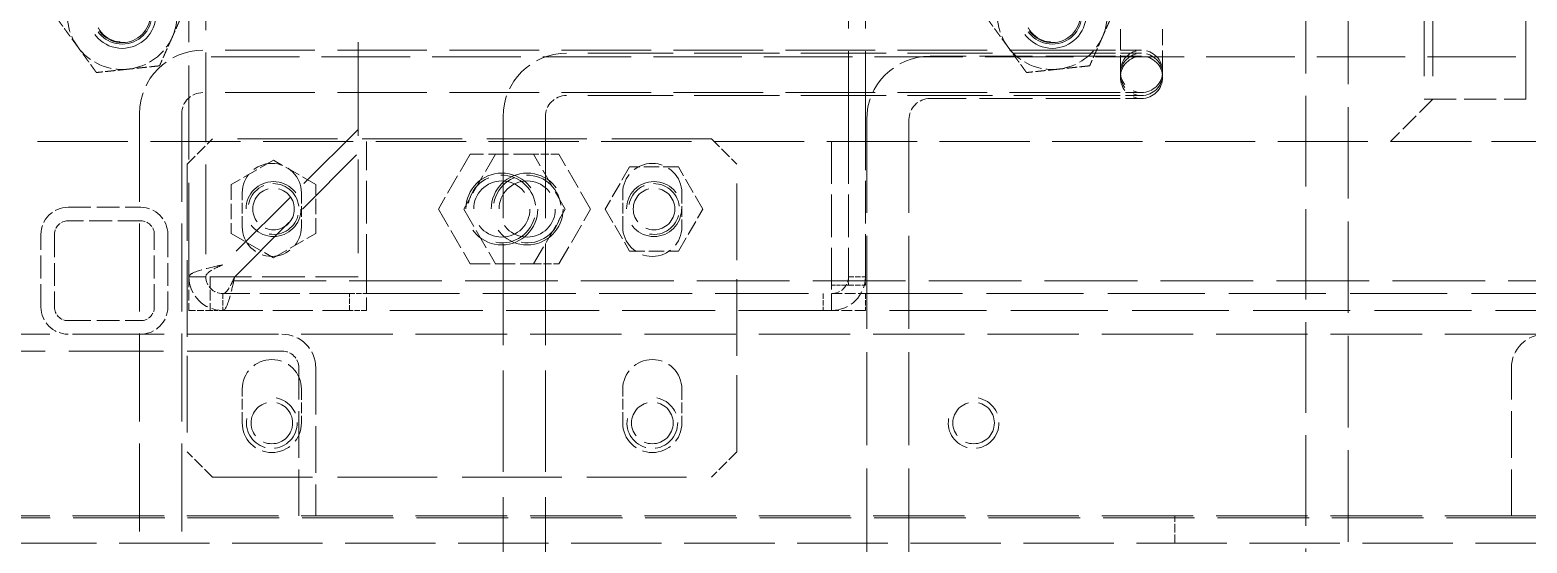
# Model space of a CAD drawing. Header units: millimetres. Extents: x 0 to 5945, y 0 to 4205.
# Drawn here: x 1910.5 to 2087.5, y 2318 to 2378.6 of the extents above; entities that cross this region are included whole.
import ezdxf

# ---------------------------------------------------------------- set-up
doc = ezdxf.new("R2010")
doc.units = ezdxf.units.MM
doc.header["$LTSCALE"] = 5
doc.linetypes.add('DASHED', pattern=[0.2067, 0.1654, -0.0413])
doc.layers.add('가려진 것(ISO)', color=2, linetype='DASHED', lineweight=18)

msp = doc.modelspace()

# ---------------------------------------------------------------- linework, layer by layer
at = {"layer": '가려진 것(ISO)', "ltscale": 13.090868}
msp.add_line((2066.376, 2250.457), (2066.376, 2940.457), dxfattribs=at)
at = {"layer": '가려진 것(ISO)', "ltscale": 12.940494}
msp.add_line((2061.376, 2919.157), (2061.376, 2250.457), dxfattribs=at)
at = {"layer": '가려진 것(ISO)', "ltscale": 13.194353}
for p, q in [((2075.376, 2820.457), (2075.376, 2370.457)), ((2076.376, 2820.457), (2076.376, 2370.457)), ((2087.376, 2370.457), (2087.376, 2820.457))]:
    msp.add_line(p, q, dxfattribs=at)
at = {"layer": '가려진 것(ISO)', "ltscale": 12.901145}
for p, q in [((2007.276, 2365.457), (2007.276, 2565.457)), ((2009.276, 2365.457), (2009.276, 2565.457)), ((1551.376, 2365.457), (2071.376, 2365.457))]:
    msp.add_line(p, q, dxfattribs=at)
at = {"layer": '가려진 것(ISO)', "ltscale": 12.820513}
for p, q in [((1931.276, 2561.457), (1931.276, 2349.457)), ((2036.926, 2376.226), (1930.926, 2376.226)), ((2036.926, 2371.226), (1930.926, 2371.226))]:
    msp.add_line(p, q, dxfattribs=at)
at = {"layer": '가려진 것(ISO)', "ltscale": 13.425254}
for p, q in [((1929.276, 2349.457), (1929.276, 2515.957)), ((1949.276, 2515.957), (1949.276, 2349.457))]:
    msp.add_line(p, q, dxfattribs=at)
at = {"layer": '가려진 것(ISO)', "ltscale": 2.991791}
for p, q in [((2039.426, 2378.726), (2039.426, 2373.726)), ((2044.426, 2373.726), (2044.426, 2378.726)), ((2041.926, 2376.226), (2036.926, 2376.226)), ((2041.926, 2375.876), (2036.926, 2375.876)), ((2041.926, 2375.526), (2036.926, 2375.526)), ((2036.926, 2371.226), (2041.926, 2371.226)), ((2036.926, 2370.876), (2041.926, 2370.876)), ((2036.926, 2370.526), (2041.926, 2370.526))]:
    msp.add_line(p, q, dxfattribs=at)
at = {"layer": '가려진 것(ISO)', "ltscale": 12.653046}
msp.add_line((2099.276, 2375.457), (1929.276, 2375.457), dxfattribs=at)
at = {"layer": '가려진 것(ISO)', "ltscale": 12.191582}
for p, q in [((2036.926, 2375.876), (1973.926, 2375.876)), ((2036.926, 2370.876), (1973.926, 2370.876))]:
    msp.add_line(p, q, dxfattribs=at)
at = {"layer": '가려진 것(ISO)', "ltscale": 7.618686}
for p, q in [((2036.926, 2375.526), (2016.926, 2375.526)), ((2036.926, 2370.526), (2016.926, 2370.526))]:
    msp.add_line(p, q, dxfattribs=at)
at = {"layer": '가려진 것(ISO)', "ltscale": 0.716796}
for p, q in [((2039.426, 2373.726), (2039.426, 2373.376)), ((2039.426, 2373.376), (2039.426, 2373.026)), ((2044.426, 2373.376), (2044.426, 2373.726)), ((2044.426, 2373.026), (2044.426, 2373.376))]:
    msp.add_line(p, q, dxfattribs=at)
at = {"layer": '가려진 것(ISO)', "ltscale": 2.693548}
msp.add_line((2076.376, 2370.457), (2071.376, 2365.457), dxfattribs=at)
at = {"layer": '가려진 것(ISO)', "ltscale": 4.571172}
msp.add_line((2075.376, 2370.457), (2087.376, 2370.457), dxfattribs=at)
at = {"layer": '가려진 것(ISO)', "ltscale": 12.578616}
for p, q in [((1923.426, 2368.726), (1923.426, 2303.726)), ((1928.426, 2368.726), (1928.426, 2303.726))]:
    msp.add_line(p, q, dxfattribs=at)
at = {"layer": '가려진 것(ISO)', "ltscale": 14.513788}
for p, q in [((1966.426, 2368.376), (1966.426, 2308.376)), ((1971.426, 2368.376), (1971.426, 2308.376))]:
    msp.add_line(p, q, dxfattribs=at)
at = {"layer": '가려진 것(ISO)', "ltscale": 13.304306}
for p, q in [((2009.426, 2368.026), (2009.426, 2313.026)), ((2014.426, 2368.026), (2014.426, 2313.026)), ((1950.276, 2347.457), (2005.276, 2347.457)), ((2005.276, 2345.457), (1950.276, 2345.457))]:
    msp.add_line(p, q, dxfattribs=at)
at = {"layer": '가려진 것(ISO)', "ltscale": 1.616089}
for p, q in [((1929.076, 2362.757), (1932.076, 2365.757)), ((1991.076, 2365.757), (1994.076, 2362.757)), ((1932.076, 2325.757), (1929.076, 2328.757)), ((1994.076, 2328.757), (1991.076, 2325.757))]:
    msp.add_line(p, q, dxfattribs=at)
at = {"layer": '가려진 것(ISO)', "ltscale": 14.271892}
for p, q in [((1991.076, 2365.757), (1932.076, 2365.757)), ((1932.076, 2325.757), (1991.076, 2325.757))]:
    msp.add_line(p, q, dxfattribs=at)
at = {"layer": '가려진 것(ISO)', "ltscale": 10.946984}
for p, q in [((1949.276, 2366.871), (1933.276, 2350.871)), ((1934.691, 2349.457), (1950.691, 2365.457))]:
    msp.add_line(p, q, dxfattribs=at)
at = {"layer": '가려진 것(ISO)', "ltscale": 6.094929}
for p, q in [((1950.276, 2349.457), (1950.276, 2365.457)), ((2005.276, 2365.457), (2005.276, 2349.457)), ((2007.276, 2365.457), (2007.276, 2349.457)), ((2009.276, 2349.457), (2009.276, 2365.457)), ((1949.276, 2349.457), (1933.276, 2349.457))]:
    msp.add_line(p, q, dxfattribs=at)
at = {"layer": '가려진 것(ISO)', "ltscale": 2.859061}
for p, q in [((1962.524, 2363.957), (1958.771, 2357.457)), ((1965.524, 2363.957), (1961.771, 2357.457)), ((1970.029, 2363.957), (1962.524, 2363.957)), ((1973.782, 2357.457), (1970.029, 2363.957)), ((1976.782, 2357.457), (1973.029, 2363.957)), ((1958.771, 2357.457), (1962.524, 2350.957)), ((1961.771, 2357.457), (1965.524, 2350.957)), ((1970.029, 2350.957), (1973.782, 2357.457)), ((1973.029, 2350.957), (1976.782, 2357.457)), ((1962.524, 2350.957), (1970.029, 2350.957))]:
    msp.add_line(p, q, dxfattribs=at)
at = {"layer": '가려진 것(ISO)', "ltscale": 1.142718}
for p, q in [((1973.029, 2363.957), (1970.029, 2363.957)), ((1970.029, 2350.957), (1973.029, 2350.957))]:
    msp.add_line(p, q, dxfattribs=at)
at = {"layer": '가려진 것(ISO)', "ltscale": 11.562652}
msp.add_line((2071.376, 2365.457), (2095.276, 2365.457), dxfattribs=at)
at = {"layer": '가려진 것(ISO)', "ltscale": 10.965973}
for p, q in [((1929.076, 2362.757), (1929.076, 2328.757)), ((1994.076, 2328.757), (1994.076, 2362.757))]:
    msp.add_line(p, q, dxfattribs=at)
at = {"layer": '가려진 것(ISO)', "ltscale": 2.199254}
for p, q in [((1939.276, 2363.231), (1934.276, 2360.344)), ((1944.276, 2360.344), (1939.276, 2363.231)), ((1981.39, 2362.457), (1978.503, 2357.457)), ((1987.163, 2362.457), (1981.39, 2362.457)), ((1990.05, 2357.457), (1987.163, 2362.457)), ((1934.276, 2360.344), (1934.276, 2354.57)), ((1944.276, 2354.57), (1944.276, 2360.344)), ((1978.503, 2357.457), (1981.39, 2352.457)), ((1987.163, 2352.457), (1990.05, 2357.457)), ((1934.276, 2354.57), (1939.276, 2351.684)), ((1939.276, 2351.684), (1944.276, 2354.57)), ((1981.39, 2352.457), (1987.163, 2352.457))]:
    msp.add_line(p, q, dxfattribs=at)
at = {"layer": '가려진 것(ISO)', "ltscale": 1.523657}
for p, q in [((1935.576, 2355.357), (1935.576, 2359.357)), ((1942.576, 2359.357), (1942.576, 2355.357)), ((1980.576, 2355.357), (1980.576, 2359.357)), ((1987.576, 2359.357), (1987.576, 2355.357)), ((1929.276, 2349.457), (1929.276, 2345.457)), ((1931.776, 2349.457), (1931.776, 2345.457)), ((2005.276, 2347.457), (2009.276, 2347.457)), ((2009.276, 2345.457), (2005.276, 2345.457)), ((1935.576, 2332.157), (1935.576, 2336.157)), ((1942.576, 2336.157), (1942.576, 2332.157)), ((1980.576, 2332.157), (1980.576, 2336.157)), ((1987.576, 2336.157), (1987.576, 2332.157))]:
    msp.add_line(p, q, dxfattribs=at)
at = {"layer": '가려진 것(ISO)', "ltscale": 3.275978}
for p, q in [((1914.976, 2357.657), (1923.576, 2357.657)), ((1923.576, 2356.057), (1914.976, 2356.057)), ((1911.776, 2345.857), (1911.776, 2354.457)), ((1913.376, 2354.457), (1913.376, 2345.857)), ((1925.176, 2345.857), (1925.176, 2354.457)), ((1926.776, 2354.457), (1926.776, 2345.857)), ((1914.976, 2344.257), (1923.576, 2344.257))]:
    msp.add_line(p, q, dxfattribs=at)
at = {"layer": '가려진 것(ISO)', "ltscale": 2.393412}
for p, q in [((1929.276, 2349.457), (1933.276, 2349.457)), ((1950.276, 2349.457), (1950.276, 2345.457)), ((2005.276, 2345.457), (2005.276, 2349.457))]:
    msp.add_line(p, q, dxfattribs=at)
at = {"layer": '가려진 것(ISO)', "ltscale": 13.263989}
msp.add_line((2096.276, 2348.957), (1931.776, 2348.957), dxfattribs=at)
at = {"layer": '가려진 것(ISO)', "ltscale": 0.571309}
for p, q in [((2005.276, 2348.457), (2006.776, 2348.457)), ((1933.276, 2345.457), (1931.776, 2345.457))]:
    msp.add_line(p, q, dxfattribs=at)
at = {"layer": '가려진 것(ISO)', "ltscale": 0.299089}
msp.add_line((2006.776, 2348.457), (2007.276, 2348.457), dxfattribs=at)
at = {"layer": '가려진 것(ISO)', "ltscale": 0.761779}
for p, q in [((2007.276, 2349.457), (2009.276, 2349.457)), ((2007.276, 2348.457), (2009.276, 2348.457)), ((1933.276, 2347.457), (1933.276, 2345.457)), ((1948.276, 2345.457), (1948.276, 2347.457)), ((1948.276, 2347.457), (1950.276, 2347.457)), ((2004.276, 2347.457), (2004.276, 2345.457)), ((2009.276, 2347.457), (2009.276, 2345.457)), ((1950.276, 2345.457), (1948.276, 2345.457))]:
    msp.add_line(p, q, dxfattribs=at)
at = {"layer": '가려진 것(ISO)', "ltscale": 0.380839}
for p, q in [((2007.276, 2348.457), (2007.276, 2349.457)), ((2009.276, 2348.457), (2009.276, 2349.457))]:
    msp.add_line(p, q, dxfattribs=at)
at = {"layer": '가려진 것(ISO)', "ltscale": 5.71399}
for p, q in [((1948.276, 2347.457), (1933.276, 2347.457)), ((1933.276, 2345.457), (1948.276, 2345.457))]:
    msp.add_line(p, q, dxfattribs=at)
at = {"layer": '가려진 것(ISO)', "ltscale": 13.868731}
for p, q in [((2009.276, 2347.457), (2095.276, 2347.457)), ((2095.276, 2345.457), (2009.276, 2345.457))]:
    msp.add_line(p, q, dxfattribs=at)
at = {"layer": '가려진 것(ISO)', "ltscale": 0.952248}
msp.add_line((1929.276, 2345.457), (1931.776, 2345.457), dxfattribs=at)
at = {"layer": '가려진 것(ISO)', "ltscale": 13.086061}
for p, q in [((2115.676, 2342.657), (1507.076, 2342.657)), ((2115.676, 2321.157), (1507.076, 2321.157))]:
    msp.add_line(p, q, dxfattribs=at)
at = {"layer": '가려진 것(ISO)', "ltscale": 13.546203}
msp.add_line((1940.276, 2340.657), (1898.276, 2340.657), dxfattribs=at)
at = {"layer": '가려진 것(ISO)', "ltscale": 6.666338}
for p, q in [((1942.276, 2321.157), (1942.276, 2338.657)), ((1944.276, 2338.657), (1944.276, 2321.157)), ((2085.676, 2321.157), (2085.676, 2338.657))]:
    msp.add_line(p, q, dxfattribs=at)
at = {"layer": '가려진 것(ISO)', "ltscale": 13.094662}
msp.add_line((2115.876, 2320.957), (1506.876, 2320.957), dxfattribs=at)
at = {"layer": '가려진 것(ISO)', "ltscale": 1.218906}
msp.add_line((2045.876, 2317.957), (2045.876, 2321.157), dxfattribs=at)
at = {"layer": '가려진 것(ISO)', "ltscale": 12.936202}
msp.add_line((2118.876, 2317.957), (1503.876, 2317.957), dxfattribs=at)
at = {"layer": '가려진 것(ISO)', "ltscale": 12.159042}
for centre in [(1921.376, 2380.457), (2031.376, 2380.457)]:
    msp.add_circle(centre, 4, dxfattribs=at)
at = {"layer": '가려진 것(ISO)', "ltscale": 12.159293}
for centre in [(1921.376, 2380.457), (2031.376, 2380.457)]:
    msp.add_circle(centre, 4, dxfattribs=at)
at = {"layer": '가려진 것(ISO)', "ltscale": 10.639162}
for centre in [(1921.376, 2380.457), (2031.376, 2380.457)]:
    msp.add_circle(centre, 3.5, dxfattribs=at)
at = {"layer": '가려진 것(ISO)', "ltscale": 10.102645}
for centre, radius in [((1921.376, 2380.457), 3.324), ((2031.376, 2380.457), 3.324), ((1966.276, 2357.457), 3.323), ((1969.276, 2357.457), 3.323)]:
    msp.add_circle(centre, radius, dxfattribs=at)
at = {"layer": '가려진 것(ISO)', "ltscale": 5.983681}
for centre in [(2041.926, 2373.726), (2041.926, 2373.376), (2041.926, 2373.026)]:
    msp.add_circle(centre, 2.5, dxfattribs=at)
at = {"layer": '가려진 것(ISO)', "ltscale": 9.879222}
for centre in [(1939.276, 2357.457), (1984.276, 2357.457)]:
    msp.add_circle(centre, 3.25, dxfattribs=at)
at = {"layer": '가려진 것(ISO)', "ltscale": 12.918983}
for centre in [(1966.276, 2357.457), (1969.276, 2357.457)]:
    msp.add_circle(centre, 4.25, dxfattribs=at)
at = {"layer": '가려진 것(ISO)', "ltscale": 5.88435}
for centre in [(1939.276, 2357.457), (1984.276, 2357.457), (1939.076, 2332.157), (1984.076, 2332.157), (2022.076, 2332.157)]:
    msp.add_circle(centre, 2.458, dxfattribs=at)
at = {"layer": '가려진 것(ISO)', "ltscale": 5.844857}
for centre in [(1921.376, 2380.457), (2031.376, 2380.457)]:
    msp.add_arc(centre, 3.256, 356.07787, 266.07787, dxfattribs=at)
at = {"layer": '가려진 것(ISO)', "ltscale": 2.592872}
for centre, start, end in [((1921.376, 2380.457), 336.07787, 36.07787), ((2031.376, 2380.457), 336.07787, 36.07787), ((1921.376, 2380.457), 156.07787, 216.07787), ((2031.376, 2380.457), 156.07787, 216.07787), ((1921.376, 2380.457), 216.07787, 276.07787), ((1921.376, 2380.457), 276.07787, 336.07787), ((2031.376, 2380.457), 216.07787, 276.07787), ((2031.376, 2380.457), 276.07787, 336.07787)]:
    msp.add_arc(centre, 6.5, start, end, dxfattribs=at)
at = {"layer": '가려진 것(ISO)', "ltscale": 4.487736}
for centre in [(1930.926, 2368.726), (1973.926, 2368.376), (2016.926, 2368.026)]:
    msp.add_arc(centre, 7.5, 90, 180, dxfattribs=at)
at = {"layer": '가려진 것(ISO)', "ltscale": 1.495845}
for centre in [(1930.926, 2368.726), (1973.926, 2368.376), (2016.926, 2368.026)]:
    msp.add_arc(centre, 2.5, 90, 180, dxfattribs=at)
at = {"layer": '가려진 것(ISO)', "ltscale": 4.188547}
for centre, start, end in [((1939.076, 2359.357), 0, 180), ((1984.076, 2359.357), 0, 180), ((1939.076, 2355.357), 180, 0), ((1984.076, 2355.357), 180, 0), ((1939.076, 2336.157), 0, 180), ((1984.076, 2336.157), 0, 180), ((1939.076, 2332.157), 180, 0), ((1984.076, 2332.157), 180, 0)]:
    msp.add_arc(centre, 3.5, start, end, dxfattribs=at)
at = {"layer": '가려진 것(ISO)', "ltscale": 5.385303}
for centre, start, end in [((1939.276, 2357.457), 260, 170), ((1984.276, 2357.457), 260, 170), ((1939.076, 2332.157), 170, 80), ((1984.076, 2332.157), 170, 80), ((2022.076, 2332.157), 170, 80)]:
    msp.add_arc(centre, 3, start, end, dxfattribs=at)
at = {"layer": '가려진 것(ISO)', "ltscale": 7.180437}
for centre in [(1966.276, 2357.457), (1969.276, 2357.457)]:
    msp.add_arc(centre, 4, 260, 170, dxfattribs=at)
at = {"layer": '가려진 것(ISO)', "ltscale": 1.91471}
for centre, start, end in [((1914.976, 2354.457), 90, 180), ((1923.576, 2354.457), 0, 90), ((1914.976, 2345.857), 180, 270), ((1923.576, 2345.857), 270, 0)]:
    msp.add_arc(centre, 3.2, start, end, dxfattribs=at)
at = {"layer": '가려진 것(ISO)', "ltscale": 0.957305}
for centre, start, end in [((1914.976, 2354.457), 90, 180), ((1923.576, 2354.457), 0, 90), ((1914.976, 2345.857), 180, 270), ((1923.576, 2345.857), 270, 0)]:
    msp.add_arc(centre, 1.6, start, end, dxfattribs=at)
at = {"layer": '가려진 것(ISO)', "ltscale": 2.393412}
for centre, start, end in [((1933.276, 2349.457), 180, 270), ((2005.276, 2349.457), 270, 0), ((1940.276, 2338.657), 0, 90), ((2089.676, 2338.657), 90, 180)]:
    msp.add_arc(centre, 4, start, end, dxfattribs=at)
at = {"layer": '가려진 것(ISO)', "ltscale": 1.196656}
for centre, start, end in [((1933.276, 2349.457), 180, 270), ((2005.276, 2349.457), 270, 0), ((1940.276, 2338.657), 0, 90)]:
    msp.add_arc(centre, 2, start, end, dxfattribs=at)
at = {"layer": '가려진 것(ISO)', "ltscale": 1.451393}
for points in [[(1916.123, 2376.629), (1915.097, 2378.037), (1913.913, 2379.662)], [(1928.84, 2381.252), (1928.024, 2379.413), (1927.318, 2377.821)], [(2026.123, 2376.629), (2025.097, 2378.037), (2023.913, 2379.662)], [(2038.84, 2381.252), (2038.024, 2379.413), (2037.318, 2377.821)], [(1918.333, 2373.596), (1917.149, 2375.222), (1916.123, 2376.629)], [(1927.318, 2377.821), (1926.612, 2376.229), (1925.796, 2374.391)], [(2028.333, 2373.596), (2027.149, 2375.222), (2026.123, 2376.629)], [(2037.318, 2377.821), (2036.612, 2376.229), (2035.796, 2374.391)], [(1925.796, 2374.391), (1923.797, 2374.178), (1922.065, 2373.994)], [(2035.796, 2374.391), (2033.797, 2374.178), (2032.065, 2373.994)], [(1922.065, 2373.994), (1920.333, 2373.809), (1918.333, 2373.596)], [(2032.065, 2373.994), (2030.333, 2373.809), (2028.333, 2373.596)]]:
    msp.add_rational_spline(points, [1, 1.0379548493, 1], degree=2, dxfattribs=at)
at = {"layer": '가려진 것(ISO)', "ltscale": 2.45127}
for points in [[(1933.276, 2350.871), (1931.956, 2350.574), (1930.656, 2350.277), (1929.932, 2349.98), (1929.507, 2349.806), (1929.276, 2349.631), (1929.276, 2349.457)], [(1933.276, 2345.457), (1933.574, 2345.457), (1933.871, 2346.159), (1934.168, 2347.263), (1934.342, 2347.91), (1934.516, 2348.683), (1934.691, 2349.457)]]:
    msp.add_open_spline(points, degree=3, knots=[0, 0, 0, 0, 0.9901161, 0.9901161, 0.9901161, 1.5707963, 1.5707963, 1.5707963, 1.5707963], dxfattribs=at)
at = {"layer": '가려진 것(ISO)', "ltscale": 1.310249}
for points in [[(1931.276, 2349.457), (1931.276, 2349.81), (1931.785, 2350.164), (1932.51, 2350.517), (1932.752, 2350.635), (1933.014, 2350.753), (1933.276, 2350.871)], [(1933.276, 2347.457), (1933.63, 2347.457), (1933.983, 2347.965), (1934.337, 2348.69), (1934.455, 2348.933), (1934.573, 2349.195), (1934.691, 2349.457)]]:
    msp.add_open_spline(points, degree=3, knots=[0, 0, 0, 0, 1.1774531, 1.1774531, 1.1774531, 1.5707963, 1.5707963, 1.5707963, 1.5707963], dxfattribs=at)

doc.saveas('drawing.dxf')
